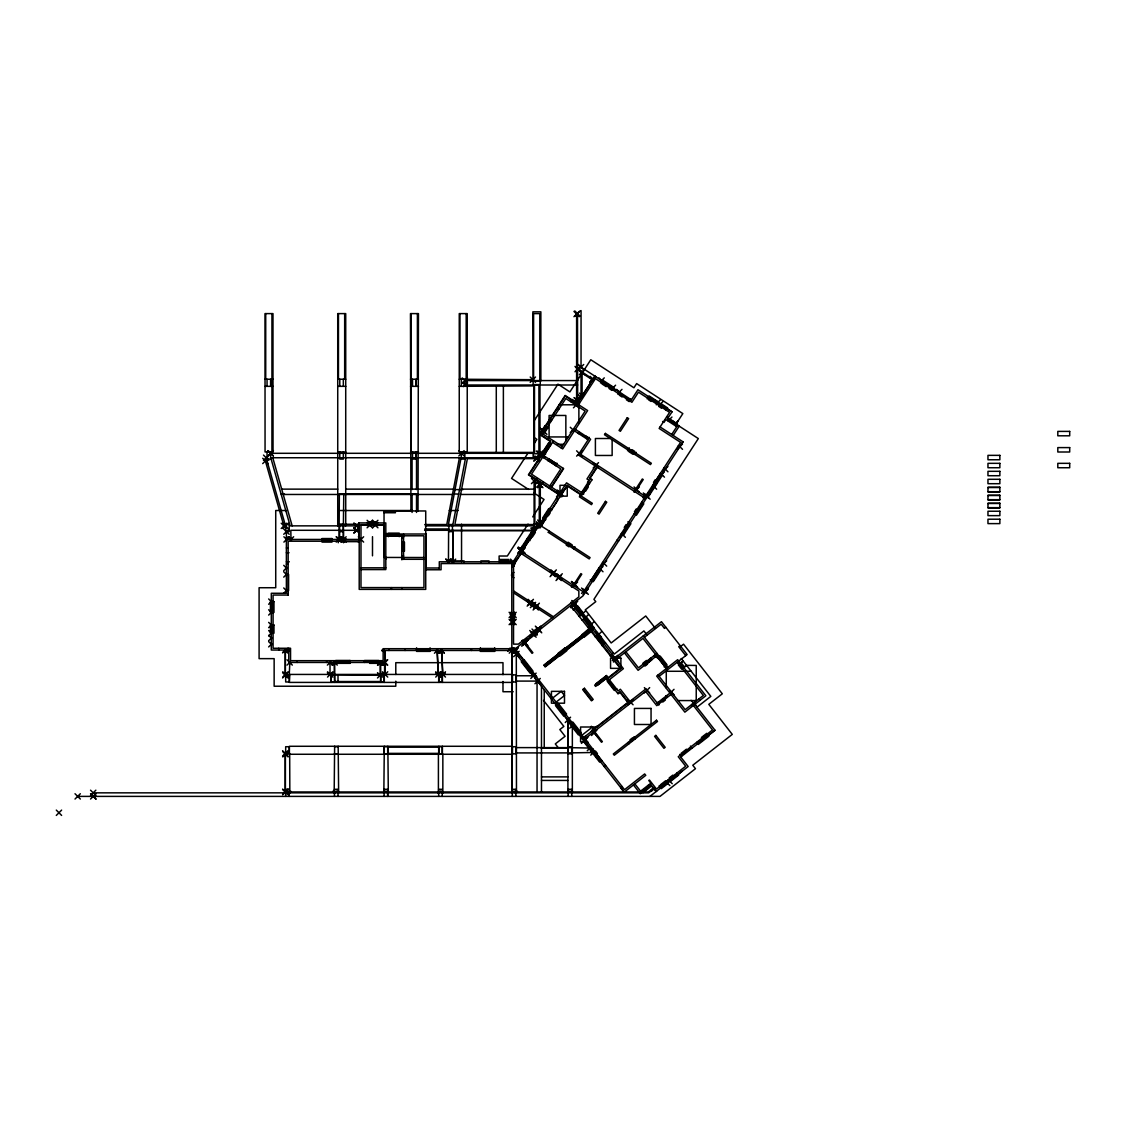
<?xml version="1.0" encoding="UTF-8"?>
<svg xmlns="http://www.w3.org/2000/svg" width="1126" height="1126" viewBox="0 0 1126 1126"><rect width="100%" height="100%" fill="white"/><g stroke="black" fill="none" stroke-linecap="round" stroke-linejoin="round"><path stroke-width="1.5" d="M265.722 379.237L265.722 313.605M271.929 451.976L271.943 313.605M338.462 379.237L338.462 313.605M344.669 379.237L344.669 313.605M411.187 451.976L411.187 313.605M417.408 379.237L417.408 313.605M459.971 379.237L459.985 313.605M466.192 313.605L466.192 380.574M533.935 529.783L533.935 523.829L540.776 523.829L540.761 525.772L537.792 523.829L513.146 561.79M385.81 559.214L385.81 557.44L423.953 557.525M345.724 525.856L345.724 313.605L337.73 313.605L337.744 525.856M410.92 511.162L410.469 313.605L418.45 313.605L418.013 511.162M343.331 530.29L343.782 494.018M459.436 457.747L446.769 524.533L424.769 524.533M448.148 525.856L461.083 457.747M452.666 525.856L465.587 457.747M383.15 650.476L383.6 648.703L383.586 650.476L381.827 650.476M548.32 532.359L549.164 531.008L539.284 524.8L539.284 484.504M529.853 603.395L530.768 601.988M556.934 408.949L559.101 408.851M534.118 420.842L557.947 384.163L569.883 391.918L590.784 359.743L633.924 387.766L636.64 383.586L682.835 413.594L676.022 424.08M527.517 453.82L511.556 478.409L528.502 489.416M534.104 443.686L536.919 439.351L534.315 437.662M543.534 431.216L546.532 426.599M582.564 372.382L584.507 369.412M562.17 446.487L542.816 433.932L565.815 398.52L585.154 411.074L561.198 447.979M570.657 401.658L572.107 399.42L579.017 403.924M543.337 452.342L546.715 447.163M541.873 456.579L550.135 443.855M576.09 405.191L594.922 376.168L577.286 403.319L565.153 395.451L539.748 434.58L550.164 441.336L528.418 474.82L558.89 494.595M542.76 457.156L551.022 444.432L548.644 442.884L542.746 451.962L545.73 453.891M560.101 492.738L531.5 474.159L553.457 440.829M577.568 406.148L595.443 378.632L631.897 402.292L638.47 392.186L669.562 412.369L659.132 428.443L680.554 442.349L583.451 591.882L521.746 551.81M544.097 458.029L545.068 456.537M547.912 460.703L549.066 458.915L556.511 463.757M600.552 382.995L602.48 380.011L613.783 387.358L611.854 390.342L609.025 388.498M555.343 465.531L556.891 463.152M555.948 465.728L556.92 464.236M578.257 433.355L579.228 431.863L578.933 433.791M549.713 485.996L560.832 468.895L541.127 456.086M551.219 486.967L563.296 468.374M551.571 487.206L563.647 468.613L543.562 455.566M528.038 524.139L507.333 556.019L499.114 556.019L499.114 561.79M532.739 516.89L544.041 499.494L534.146 493.075M587.265 439.196L587.744 438.45L587.927 439.633L589.377 437.395M617.878 394.255L619.328 392.017M535.16 527.573L520.494 550.473M521.183 549.741L535.455 527.756M520.043 552.81L538.538 524.322M529.178 540.03L520.634 553.19L578.848 591.009L578.848 596.864L518.368 644.128L513.54 644.128L513.526 561.79L439.295 561.79L439.295 568.531M531.725 536.117L536.652 528.53M543.436 518.087L549.333 509.008M513.54 564.436L566.533 482.843L583.803 493.962M513.526 565.252L520.902 553.908M530.388 539.298L532.232 536.469M535.399 532.415L532.612 536.708L529.642 534.766M538.172 528.136L540.03 525.279M544.322 518.664L550.22 509.585M522.267 554.259L523.238 552.767M542.901 519.227L544.759 520.423L540.17 527.503L567.054 485.306L582.043 495.032L592.037 479.634L590.024 478.325L597.216 467.248M552.922 507.854L557.694 500.507M559.58 497.608L567.18 485.911L579.932 494.201M548.334 515.736L550.023 513.146M655.431 628.392L645.733 615.978L611.165 642.974L585.281 609.842L595.767 601.65L593.937 599.328L698.331 438.577L667.605 418.619L672.025 411.849L637.949 389.723L631.362 399.843L630.63 399.364L629.181 401.588L626.352 399.758M595.851 465.291L586.956 478.986L589.348 480.535L581.523 492.583M596.864 467.009L589.419 478.466L591.797 480.014M588.968 480.281L587.519 482.519L589.377 483.73M582.311 492.991L588.588 483.321L589.489 483.899M583.198 493.568L584.999 490.809M585.59 491.189L588.279 487.051M647.211 398.914L649.139 395.944L658.217 401.827L656.289 404.811M627.52 450.738L629.35 447.923M659.301 405.712L660.751 403.474L667.591 407.922L666.142 410.145M552.725 574.035L553.696 572.557M573.584 548.77L574.936 546.687M634.839 454.44L636.19 452.356M558.679 577.905L559.65 576.413M668.323 421.194L669.773 418.971L677.373 423.897L675.924 426.121M573.303 585.281L580.889 573.598L581.776 574.19L574.19 585.858M635.275 489.838L642.327 478.986L643.227 479.563L636.176 490.415M671.701 434.495L676.768 426.684L665.832 419.576L664.002 422.405L662.595 421.49M673.179 435.452L679.231 426.163L667.619 418.619L668.394 417.422M642.974 496.96L643.945 495.468M624.254 527.418L626.084 524.589M634.402 511.795L636.232 508.966M653.488 482.407L655.219 479.732M591.192 580.298L599.018 568.25M660.455 473.624L652.63 485.672L654.713 487.023M591.783 580.678L599.609 568.63M622.073 534.034L629.42 522.731M634.965 514.174L642.313 502.872M652.461 487.234L661.061 474.004M592.375 581.072L600.2 569.01M647.323 496.453L661.652 474.398M660.089 426.951L683.003 441.828L582.944 595.921L514.779 649.181L624.536 789.678L644.663 773.942L645.761 775.335L624.226 792.155L513.526 650.476L384.923 650.476L385.092 674.432M592.67 581.255L600.496 569.207M647.619 496.636L661.426 474.243M587.8 482.913L588.152 483.983M628.871 448.655L628.041 449.921M683.003 441.828L679.851 446.67L678.373 445.699M542.816 433.932L544.28 431.694L542.408 430.484M263.484 460.407L273.266 450.653M268.115 455.974L273.435 450.653M262.71 463.602L268.03 458.282M281.19 528.53L286.511 523.21M282.865 528.53L288.2 523.21M283.724 534.287L289.213 528.967M283.893 542.099L289.213 536.778M290.283 539.973L293.647 536.778M462.195 383.234L467.515 377.914M463.265 386.612L467.515 382.347M283.724 570.657L286.919 567.462M283.724 577.131L286.919 573.936M56.3 815.421L61.62 810.101M268.65 604.268L271.845 601.087M75.02 799.052L80.34 793.731M283.724 593.275L286.919 590.08M336.238 542.099L341.727 536.778M353.888 528.53L359.363 523.21M340.84 542.099L346.161 536.778M268.65 615.092L271.845 611.897M343.05 542.183L346.245 538.988M90.53 795.505L95.851 790.185M353.888 532.964L359.208 527.644M354.043 532.964L359.363 527.644M90.53 799.052L96.034 793.731M573.95 316.716L579.271 311.395M574.837 316.265L580.157 310.945M367.104 525.603L372.425 520.282M367.104 527.812L372.425 522.492M268.65 627.689L271.845 624.494M374.733 523.463L377.928 520.282M358.307 542.099L363.642 536.778M372.593 527.812L377.928 522.492M268.65 635.852L271.845 632.657M268.65 640.722L271.845 637.541M530.205 382.347L535.526 377.027M458.817 455.974L464.137 450.653M268.65 646.943L271.845 643.748M282.584 652.7L285.779 649.505M282.753 652.7L285.948 649.505M287.186 652.7L289.312 650.575M575.006 371.749L580.326 366.429M578.384 369.821L583.704 364.5M287.017 665.114L290.212 661.933M579.44 374.634L584.774 369.314M282.753 677.092L288.073 671.772M282.584 677.979L287.904 672.658M590.137 381.686L595.471 376.365M590.32 381.813L595.654 376.492M589.855 382.558L595.175 377.238M539.748 433.144L542.943 429.949M575.02 401.841L579.271 397.577M579.44 398.435L583.704 394.17M575.006 403.474L580.326 398.154M578.384 400.194L583.718 394.874M573.43 407.837L578.75 402.517M601.087 381.052L604.282 377.857M327.356 665.114L330.72 661.933M538.383 454.285L540.522 452.159M537.313 456.41L542.633 451.09M534.217 460.407L538.481 456.143M533.808 461.294L539.129 455.974M331.959 665.114L335.154 661.933M612.403 388.4L615.584 385.205M570.277 432.567L574.541 428.302M327.525 677.092L332.846 671.772M330.551 674.784L332.691 672.658M447.909 562.324L451.104 559.129M448.078 562.324L451.273 559.129M618.793 392.552L621.988 389.357M452.342 562.324L455.706 559.129M531.43 483.687L536.75 478.367M536.623 487.164L540.874 482.913M537.637 487.727L542.957 482.407M576.611 456.129L581.931 450.808M382.178 651.011L384.304 648.886M282.584 756.039L287.904 750.718M282.753 756.925L288.073 751.605M377.491 665.114L379.617 662.989M377.998 665.114L382.263 660.863M381.925 665.114L387.245 659.794M382.432 665.114L387.752 659.794M557.44 495.412L562.761 490.077M556.483 496.89L561.804 491.569M377.491 677.979L382.812 672.658M382.432 677.092L387.752 671.772M657.204 403.108L660.385 399.913M532.19 528.53L534.315 526.391M593.191 467.952L598.511 462.631M537.637 525.335L542.957 520.015M536.609 527.461L541.944 522.14M530.81 533.4L532.936 531.275M659.737 404.755L662.933 401.56M539.27 527.784L542.465 524.589M518.354 552.303L521.563 549.108M517.819 553.133L522.098 548.869M519.86 553.274L525.18 547.954M511.542 563.38L515.807 559.129M282.584 794.618L287.904 789.298M282.753 794.618L288.073 789.298M511.936 566.857L515.131 563.662M288.706 793.38L290.832 791.254M511.851 574.556L513.977 572.43M434.425 653.249L437.789 650.054M668.76 420.237L671.955 417.042M438.858 653.038L442.054 649.843L439.013 653.038M435.72 677.092L441.054 671.772M438.802 674.784L440.928 672.658M440.167 677.092L445.488 671.772M443.236 674.784L445.361 672.658M511.851 614.388L513.991 612.262M551.036 575.217L556.357 569.897M634.065 492.231L639.385 486.911M509.107 617.583L514.427 612.262M550.065 576.709L555.385 571.389M677.205 449.33L682.525 444.01M333.929 793.38L336.069 791.254M510.88 617.583L516.201 612.262M510.106 619.793L515.426 614.472M528.122 604.648L533.442 599.328M527.151 606.126L532.471 600.805M509.107 624.677L514.427 619.356M662.623 471.794L667.943 466.474M510.88 624.677L516.201 619.356M556.99 579.074L562.31 573.753M661.272 475.017L664.467 471.822M556.019 580.566L561.339 575.245M530.332 607.66L535.652 602.34M653.432 487.079L656.627 483.884M643.326 498.241L648.646 492.921M534.062 608.504L539.382 603.184M533.105 609.996L538.425 604.676M644.818 499.212L650.138 493.892M620.046 537.327L625.38 532.007M571.361 586.829L576.737 581.438M507.685 651.377L510.965 648.182M572.247 587.406L577.624 582.015M509.205 653.15L514.695 647.83M511.542 653.981L516.862 648.66M529.755 635.81L535.075 630.49M511.584 654.051L518.256 647.563L512.992 652.967M531.993 634.346L537.313 629.026M535.343 631.447L540.663 626.126M601.368 566.125L606.689 560.804M521.69 646.169L527.798 640.117M522.52 645.508L527.855 640.187M530.853 637.203L536.173 631.883M536.426 632.84L541.761 627.52M599.82 569.643L603.015 566.448M513.639 656.683L519.128 651.349M581.523 593.43L586.885 588.025M383.614 793.38L385.739 791.254M583.001 594.387L588.377 588.997M571.755 605.802L577.089 600.482M570.91 607.59L576.231 602.269M570.966 607.66L576.287 602.34M572.36 606.576L577.694 601.256M573.134 609.898L576.329 606.703M582.198 614.303L585.393 611.108M585.056 617.963L588.251 614.782M530.796 678.429L536.117 673.109M590.629 625.099L593.824 621.904M534.949 683.749L540.269 678.429M438.155 793.38L440.28 791.254M598.3 634.923L601.495 631.728M612.361 660.638L617.681 655.318M613.459 662.046L618.779 656.725M565.252 722.526L570.572 717.206M569.686 728.198L571.811 726.073M511.781 793.38L513.906 791.254M515.328 793.38L517.453 791.254M657.683 658.414L659.808 656.289M591.291 731.576L596.611 726.256M581.41 743.413L586.73 738.093M582.804 742.33L588.124 737.009M591.502 735.517L596.836 730.197M627.759 704.777L633.079 699.457M644.339 692.94L649.674 687.62M587.265 750.718L589.391 748.593M590.742 755.152L592.867 753.027M567.659 793.38L569.784 791.254M670.829 692.518L674.01 689.323M691.04 705.65L696.361 700.33M650.758 790.705L653.953 787.51M651.307 791.395L654.487 788.2M664.537 785.568L667.732 782.373M666.916 783.71L672.236 778.39M591.488 627.858L544.069 665.353M592.572 629.251L545.054 666.606M679.808 754.378L681.441 756.475L680.737 757.01L688.169 766.524L649.927 796.392M556.188 705.073L558.285 703.426L566.589 714.053L563.788 716.235L555.498 705.622L557.595 703.975M680.385 663.2L683.172 661.018L678.992 664.284L677.331 662.187L659.118 676.318M696.234 701.005L696.234 665.452L686.55 665.339L683.074 668.07L679.682 663.749M532.992 631.573L536.342 628.955M524.181 640.708L526.687 638.752M529.206 636.781L537.44 630.349M524.026 643.087L539.65 630.884L538.003 628.772L535.751 631.658L539.101 630.18M573.655 609.363L577.849 606.084L583.423 613.22L579.214 616.499M582.086 620.159L586.294 616.893L591.868 624.015L587.659 627.295M558.552 653.643L543.872 665.114L545.237 666.859L559.918 655.388M564.97 648.618L582.311 635.078M559.186 654.445L565.618 649.42M559.298 654.586L565.731 649.561M593.979 628.167L591.882 629.8L583.493 619.075M566.336 650.364L583.676 636.823M534.934 677.88L536.68 676.515L532.19 671.476M595.344 637.119L598.821 634.388M602.002 645.648L605.492 642.918M551.43 698.993L561.212 691.35L564.492 695.544L554.71 703.187M609.912 655.782L613.403 653.052M612.91 658.161L614.317 657.077L615.021 657.978L661.469 621.693L687.127 654.544L678.739 661.103M616.119 659.386L642.988 638.386L666.465 668.436M644.382 637.288L661.159 624.184L664.439 628.378L665.832 627.281M642.946 663.186L646.437 660.455M656.951 653.361L638.428 667.845L625.859 651.757M643.593 664.016L650.589 658.555M651.025 659.118L644.044 664.579L645.128 665.973L647.464 664.157M644.48 665.142L651.461 659.681M656.641 655.853L638.118 670.322L624.466 652.855M644.691 665.424L651.687 659.963M572.163 722.639L570.066 724.285L578.37 734.898L581.171 732.716L572.867 722.09L570.769 723.737M616.837 688.633L614.346 690.477L607.252 681.385L623.382 668.675L572.754 603.888M658.091 657.992L660.315 656.247L666.986 664.776L664.185 666.958M617.836 693.489L620.074 691.744L628.477 702.511M680.146 645.606L678.739 646.69L685.734 655.642M679.865 647.056L683.538 644.185L722.301 693.799L708.803 704.341L732.28 734.391L692.786 765.244L695.474 768.678L660.005 796.392L77.68 796.392M658.077 674.995L656.683 676.079L684.861 712.153L705.833 695.769L677.655 659.695L658.077 674.995L685.171 709.661L703.342 695.46L677.331 662.187M580.566 736.277L592.445 727.002L593.951 728.916L627.844 702.427L619.99 692.363L618.09 693.841L606.168 678.57L597.427 685.396L596.062 683.651L606.548 675.459L608.265 677.655L620.257 668.295L570.643 605.521M583.747 737.46L645.916 688.887L658.907 705.073M584.774 740.204L583.367 741.302L599.567 762.02L601.664 760.388M686.55 665.339L681.666 669.168L678.288 664.833M590.714 750.704L592.952 748.959M657.049 703.145L657.894 702.483L659.245 704.243L657.894 702.483L657.063 703.145L671.349 691.983M657.809 703.68L666.902 696.586L666.353 695.882M671.04 694.46L656.754 705.636L645.606 691.378L583.437 739.951L600.397 761.373M662.806 702.033L665.396 700.006M630.011 739.81L632.587 737.797M628.421 743.076L634.853 738.051M628.533 743.216L634.965 738.192M604.198 766.51L605.591 765.413M696.966 707.184L710.816 696.375L681.202 658.499M622.087 786.525L620.679 787.623L624.071 791.958M681.131 753.336L686.452 749.184M701.399 737.502L706.72 733.35L707.804 734.743L697.177 743.047M680.892 755.771L691.519 747.467M694.784 704.397L693.7 703.004L714.996 730.253L680.737 757.01L681.441 756.475M644.311 789.41L646.69 787.553M642.383 791.831L649.505 786.258M656.162 791.536L651.18 785.174L640.286 793.689L633.445 784.949M642.594 792.113L649.73 786.539M653.418 788.031L648.393 791.958L289.678 791.958M653.967 788.735L648.703 792.845L93.191 792.845M660.413 784.822L665.565 780.811L667.746 783.597L661.314 788.622L659.132 785.835M669.154 777.996L672.813 775.138M660.23 787.229L666.662 782.204M669.027 780.346L677.556 773.689M669.688 781.191L676.993 775.476M607.956 680.836L608.645 680.301L615.753 689.379M708.338 735.447L714.996 730.253M668.112 779.938L670.125 781.74L678.654 775.082L677.007 772.985M678.091 774.378L682.328 771.085M649.603 786.398L651.194 785.174M467.234 451.976L459.253 451.976L459.253 313.605L467.234 313.605L467.234 451.976L465.024 452.413L533.766 452.413L533.766 385.894L459.253 386.345M516.468 752.928L568.18 752.9M567.912 752.928L593.402 752.492M288.157 593.275L288.157 595.049L273.083 595.049L273.083 648.266L290.55 648.266L290.55 660.68L383.15 660.68L383.15 648.703L511.767 648.703M532.88 381.01L540.86 381.01L540.86 311.832L532.865 311.832L533.147 384.571L540.255 384.571L540.255 381.01M289.396 674.432L512.471 674.432L512.471 682.412L289.396 682.412L289.832 674.432M289.227 675.318L289.832 662.243M289.678 753.378L289.832 791.958M265.004 379.237L272.985 379.237L273.041 451.976L265.06 451.976L265.004 313.605L272.985 313.605L272.985 379.237M337.744 379.237L345.724 379.237M410.469 379.237L418.45 379.237M459.253 379.237L532.88 379.687M464.855 380.574L577.666 380.574M464.855 385.008L577.666 385.008M265.06 386.345L273.041 386.345M337.786 386.345L345.781 386.345M410.526 386.345L418.506 386.345M559.101 404.797L576.259 404.797M552.05 419.716L550.417 419.716L550.417 422.25M549.108 436.944L568.363 436.944M610.292 438.507L595.401 438.507L595.401 455.467L612.136 455.467L612.136 439.703M557.229 444.291L563.577 444.291M337.786 451.976L345.781 451.976M410.526 451.976L418.506 451.976M270.606 453.299L534.484 453.299L534.484 385.008M536.877 457.747L270.761 457.747L290.142 525.856L356.703 525.856M536.469 458.634L467.389 458.634L454.89 524.533L534.09 524.533L534.09 481.027M416.071 453.299L416.071 459.07L412.51 459.07L412.51 451.976M564.942 485.306L560.002 485.306L560.002 492.667M987.966 487.502L999.86 487.502M281.697 489.134L337.744 489.134M345.724 489.134L453.482 489.134M461.604 489.134L534.09 489.134M455.031 489.585L463.039 489.585M987.966 491.696L999.86 491.696M281.078 494.018L284.512 494.018M454.2 494.018L458.704 494.018M283.217 494.469L452.469 494.469M460.59 494.469L534.09 494.469M987.966 495.496L999.86 495.496M987.966 499.677L999.86 499.677M987.966 503.477L999.86 503.477M987.966 507.657L999.86 507.657M286.243 510.514L275.729 510.514L275.729 587.73L259.093 587.73L259.093 658.64L274.139 658.64L274.139 686.227L395.789 686.227L395.789 681.188M338.842 510.514L412.468 510.514M449.288 510.514L458.043 510.514M384.036 512.738L395.395 512.738L395.395 510.965M369.764 523.815L375.268 523.815M358.758 524.266L339.602 524.266L339.602 539.438M339.785 524.533L343.331 524.533L343.331 539.438M360.967 525.152L369.75 525.152M374.156 525.152L384.036 525.152L384.036 557.44L385.81 557.44M425.304 525.856L534.85 525.856M424.755 528.967L448.612 528.967L448.444 561.79M356.703 530.304L290.818 530.29L290.987 539.438M424.586 530.29L533.597 530.29M533.471 530.74L453.046 530.74L453.046 561.79M339.785 531.627L343.331 531.627M386.246 533.583L387.668 533.583L387.668 535.793M425.727 533.583L426.163 567.997M385.81 534.02L425.727 534.02M388.386 534.906L403.558 534.906M388.386 535.624L403.558 535.624M385.81 535.793L423.953 535.793L423.953 587.589L360.982 587.589L360.982 524.702L384.036 524.702L384.036 567.814M388.386 535.976L403.558 535.976M401.785 537.566L403.558 537.566M286.37 539.438L359.208 539.438M322.036 540.325L331.973 540.325M359.208 541.212L288.157 541.212L288.157 595.049M343.585 541.648L358.758 541.648M402.672 542.225L404.445 542.225L404.445 551.093L402.672 551.093M286.384 547.954L288.157 547.954M286.37 552.739L289.03 552.739M423.953 559.298L401.785 559.298L403.544 559.298L403.558 534.02M508.98 559.481L499.93 559.481L499.93 562.676M499.93 560.903L510.345 560.903L510.345 562.676M499.93 561.607L508.98 561.607L499.93 561.958M286.37 561.79L289.326 561.79M511.767 563.563L441.068 563.563L441.068 569.77L425.727 569.77M286.384 564.084L288.157 564.084M360.967 567.814L385.81 567.814M425.727 567.997L439.295 567.997M360.982 569.587L385.81 569.587L385.81 522.928L358.758 522.928L358.758 539.438M286.37 574.471L288.594 574.471L288.594 590.615L286.37 590.615M511.317 575.09L513.526 575.09M511.317 614.909L514.427 614.909M511.584 622.002L514.427 622.002M480.366 648.534L494.736 648.534M416.592 649.589L430.076 649.589M480.366 649.589L494.736 649.589M288.777 650.04L271.296 650.04L271.31 593.275L286.384 593.275L286.384 531.627M480.366 650.307L494.736 650.307M480.366 650.659L494.736 650.659M335.703 661.567L350.073 661.567M364.528 661.567L369.258 661.567M381.742 661.567L369.666 661.567L369.666 663.341L381.742 663.341L381.742 660.68M678.26 661.722L679.231 661.722M335.703 662.285L350.073 662.285M369.666 662.285L378.716 662.285M335.703 662.637L350.073 662.637M369.666 662.637L378.716 662.637M691.195 671.279L666.268 671.279L666.268 687.887M380.729 675.318L330.917 674.882L330.917 681.976L334.464 681.976M512.302 674.882L515.863 674.882L515.849 681.976L512.302 681.976M516.468 675.769L533.457 675.769M516.468 681.089L537.609 681.089M334.464 681.526L380.729 681.526M513.231 691.73L502.984 691.73L502.984 681.469M678.063 700.569L696.248 700.569M596.808 727.002L580.566 727.002L580.566 741.865L584.929 741.865M334.633 746.271L289.396 746.285L289.396 754.265L512.471 754.265L512.471 746.285L334.633 746.271L334.183 791.958M334.464 746.721L338.011 746.721M512.302 746.721L515.863 746.721L515.849 753.815L512.302 753.815M387.682 747.171L438.69 747.171M516.468 747.608L568.18 747.636M541.282 748.058L568.194 748.058M589.94 748.058L567.912 747.608M568.194 752.492L567.743 719.866M387.682 753.378L438.239 753.378M511.866 753.378L511.866 791.958M334.464 753.815L338.011 753.815M541.479 776.884L567.912 776.884M541.479 780.431L567.912 780.431M401.785 555.737L403.558 555.751M547.278 427.078L545.406 425.881M667.099 408.668L672.025 411.849M630.63 399.364L631.376 399.843L581.044 367.16L581.058 310.579M582.001 491.837L582.747 492.315M622.228 534.132L621.327 533.555L623.565 535.005L630.898 523.703L627.928 521.76M650.054 397.379L652.644 399.054M655.233 400.743L657.837 402.432M648.182 397.422L657.246 403.319M659.78 404.966L666.62 409.414M648.506 399.758L651.095 401.447M658.823 406.458L661.553 408.231M669.393 419.562L676.979 424.488M670.083 421.279L672.602 422.912M601.509 381.503L612.825 388.85M618.85 392.763L630.152 400.11M601.96 383.91L606.196 386.668M619.286 395.17L622.115 396.999M577.497 369.089L592.994 379.152M592.515 379.898L581.044 372.453L581.044 397.534M578.018 402.207L579.51 403.178M571.135 400.912L578.06 405.402M663.791 468.163L665.283 469.134M632.08 449.696L634.825 451.47M628.477 449.26L635.317 453.694M628.378 449.401L635.233 453.848M628.885 451.639L632.995 454.299M660.16 473.427L662.538 474.975L648.224 497.03L646.732 496.059M586.224 436.198L588.997 438M575.4 429.372L590.601 439.253L580.749 454.425L646.915 497.396M578.736 432.609L588.419 438.887M572.937 429.893L588.152 439.773L578.3 454.946L644.466 497.917M552.5 442.321L562.69 448.936L587.617 410.554L565.294 396.056L540.367 434.453L550.783 441.209L529.051 474.693L559.143 494.23M641.567 502.393L643.805 503.843L636.457 515.145L634.22 513.695M548.869 459.225L556.314 464.053M548.489 459.816L555.934 464.644M548.109 460.407L555.54 465.235M558.51 495.201L560.002 496.158L567.237 496.158L567.237 485.419M556.483 498.325L557.975 499.282M617.118 540.03L618.61 540.987M550.15 508.065L552.007 509.276M551.712 510.557L548.728 508.628L542.845 517.693L545.814 519.635M602.537 562.493L604.029 563.464M572.205 544.914L568.095 542.239L566.251 545.068L568.996 546.842M567.222 543.577L574.063 548.024M567.124 543.731L573.964 548.179M538.312 526.292L539.804 527.25M598.708 568.053L601.101 569.601L593.275 581.649L590.291 579.721M536.947 528.727L534.568 527.179L520.282 549.164L521.774 550.135M527.095 538.678L530.079 540.607M522.168 546.265L524.547 547.813M532.415 601.988L534.794 603.536M530.74 601.96L536.694 605.816L535.469 607.041M513.54 590.897L553.387 616.766M530.262 602.706L536.201 606.562M513.54 592.797L552.05 617.808M529.29 604.183L534.048 607.28M537.792 523.829L540.761 525.772M574.837 310.945L580.157 316.265M573.95 311.395L579.271 316.716M657.612 401.56L660.793 404.755M655.065 399.913L660.385 405.233M672.841 421.082L678.162 426.402M666.634 417.042L669.829 420.237M679.344 446.135L682.525 449.33M616.668 389.357L621.988 394.677M612.403 387.33L615.584 390.525M598.962 377.857L602.157 381.052M578.384 364.5L583.704 369.821M590.137 376.365L593.529 379.673M589.855 377.238L593.036 380.419M579.44 369.314L584.774 374.634M575.006 366.429L580.326 371.749M664.748 468.599L667.943 471.794M661.272 473.962L664.467 477.157M579.44 393.115L582.635 396.296M578.384 394.874L581.579 398.069M575.006 398.154L579.271 402.418M573.95 397.577L579.271 402.897M573.43 402.517L578.75 407.837M653.432 486.01L656.627 489.205M530.205 377.027L535.526 382.347M644.818 493.892L650.138 499.212M643.326 492.921L648.646 498.241M634.065 486.911L639.385 492.231M570.277 427.247L573.472 430.428M593.191 462.631L598.511 467.952M576.611 450.808L581.931 456.129M541.62 429.034L546.94 434.355M539.748 427.824L545.068 433.144M622.185 534.146L625.38 537.327M537.313 451.09L542.633 456.41M536.257 451.09L539.453 454.285M462.195 377.914L467.515 383.234M462.195 382.347L465.39 385.542M535.286 456.143L539.537 460.407M533.808 455.974L539.129 461.294M557.44 490.077L562.761 495.412M556.483 491.569L561.804 496.89M537.637 482.407L542.957 487.727M536.623 481.844L541.944 487.164M531.43 478.367L536.75 483.687M603.494 562.93L606.689 566.125M599.82 568.588L603.015 571.769M537.637 520.015L541.902 524.266M538.749 524.266L536.623 522.14L540.874 526.391M537.13 524.589L540.325 527.784M458.817 450.653L464.137 455.974M532.049 527.644L534.188 529.769M530.81 528.08L532.936 530.205M655.543 655.219L658.738 658.414M583.057 588.997L588.321 594.387M581.565 588.025L586.843 593.43M691.04 700.33L696.361 705.65M572.304 582.015L577.624 587.336M577.568 587.406L571.403 581.438L576.681 586.829M556.99 573.753L562.31 579.074M551.036 569.897L556.357 575.217M556.019 575.245L561.339 580.566M669.759 690.379L674.01 694.643M550.065 571.389L555.385 576.709M519.86 547.954L525.18 553.274M518.354 546.983L521.563 550.178M571.769 600.482L577.694 606.576M580.073 611.108L585.393 616.429M570.91 602.269L576.287 607.66M582.93 614.782L588.251 620.102M590.629 624.029L593.824 627.224M596.175 631.728L601.495 637.049M570.995 606.703L574.19 609.898M612.361 655.318L617.681 660.638M613.459 656.725L618.779 662.046M644.339 687.62L649.674 692.94M510.486 559.129L514.92 563.563M511.936 563.662L514.061 565.787M511.851 564.098L513.991 566.223M511.851 575.625L513.991 577.751M534.062 603.184L539.382 608.504M528.122 599.328L533.442 604.648M533.105 604.676L538.425 609.996M627.759 699.457L633.079 704.777M530.332 602.34L535.652 607.66M527.151 600.805L532.471 606.126M535.343 626.126L540.663 631.447M536.44 627.52L541.761 632.84M531.993 629.026L537.313 634.346M534.808 633.206L536.947 635.331M529.755 630.49L535.075 635.81M530.853 631.883L536.173 637.203M510.88 612.262L516.201 617.583M509.107 612.262L514.427 617.583M510.106 614.472L515.426 619.793M510.88 619.356L516.201 624.677M450.217 559.129L453.581 562.324M509.107 619.356L514.427 624.677M669.055 780.515L672.236 783.71M445.952 559.129L449.147 562.324M445.783 559.129L448.978 562.324M666.676 782.373L669.871 785.568M522.478 640.117L527.855 645.508M521.634 640.778L527.01 646.169M512.935 647.563L518.312 652.967M650.758 785.385L656.627 791.395M591.291 726.256L595.541 730.521M592.656 728.015L594.781 730.141M511.542 648.66L516.862 653.981M511.584 648.731L516.918 654.051M513.639 651.349L519.128 656.683M509.811 648.182L514.695 653.15M511.331 649.955L514.526 653.15M591.502 730.197L596.836 735.517M530.796 673.109L535.047 677.359M534.949 678.429L540.269 683.749M372.593 520.282L377.928 525.603M372.593 522.492L377.928 527.812M565.252 717.206L570.572 722.526M367.104 520.282L370.299 523.463M569.686 722.878L571.811 725.017M582.804 737.009L588.124 742.33M367.104 522.492L372.425 527.812M581.41 738.093L586.73 743.413M354.043 523.21L359.363 528.53M353.888 523.21L359.208 528.53M354.043 527.644L359.363 532.964M353.888 527.644L359.208 532.964M358.307 536.778L363.642 542.099M268.115 450.653L273.435 455.974M267.946 450.653L273.266 455.974M263.484 455.087L268.804 460.407M262.71 458.282L268.03 463.602M340.671 536.778L346.161 542.099M340.925 538.988L344.12 542.183M336.407 536.778L341.727 542.099M336.238 536.778L339.433 539.973M441.153 649.843L444.334 653.038M440.984 649.843L444.179 653.038M436.719 650.054L439.914 653.249M436.55 650.054L439.745 653.249M570.136 791.254L572.275 793.38M440.167 671.772L445.488 677.092M440.041 672.658L442.18 674.784M435.72 671.772L441.054 677.092M435.607 672.658L437.733 674.784M282.865 523.21L288.2 528.53M281.19 523.21L286.511 528.53M283.724 528.967L289.213 534.287M288.326 536.778L291.521 539.973M288.157 536.778L291.353 539.973M283.893 536.778L287.088 539.973M382.178 649.955L385.374 653.15M514.258 791.254L516.384 793.38M384.571 661.933L387.752 665.114M384.05 661.933L387.245 665.114M283.724 565.336L286.919 568.531M379.068 660.863L383.319 665.114M378.547 660.863L382.812 665.114M283.724 571.811L286.919 575.006M382.432 671.772L387.752 677.092M377.491 672.658L380.687 675.853M283.724 587.955L286.919 591.15M334.084 661.933L337.279 665.114M268.65 598.948L271.845 602.143M329.496 661.933L332.846 665.114M268.65 609.771L271.845 612.966M327.525 671.772L332.846 677.092M327.356 672.658L329.496 674.784M440.646 791.254L442.771 793.38M268.65 622.368L271.845 625.563M268.65 630.532L271.845 633.727M284.878 649.505L288.073 652.7M284.709 649.505L287.904 652.7M268.65 635.402L271.845 638.597M268.65 641.623L271.845 644.804M287.017 659.794L292.338 665.114M282.753 671.772L288.073 677.092M282.584 672.658L287.904 677.979M386.091 791.254L388.217 793.38M336.421 791.254L338.546 793.38M332.874 791.254L334.999 793.38M282.584 750.718L287.904 756.039M282.753 751.605L288.073 756.925M286.567 790.185L289.762 793.38M282.753 789.298L288.073 794.618M282.584 789.298L286.834 793.563M90.53 790.185L95.851 795.505M90.713 793.731L96.034 799.052M90.53 793.731L95.865 799.052M75.02 793.731L80.34 799.052M56.3 810.101L61.62 815.421M651.518 659.752L650.378 658.274M609.349 679.752L618.146 690.998L620.37 689.253L630.419 702.117M525.138 642.777L524.322 641.721L532.894 652.7L532.049 653.361L523.477 642.383M574.429 603.142L614.233 654.093L643.903 630.912L647.098 635.022M558.749 653.882L559.735 655.149M638.935 791.958L639.624 792.845M584.844 738.853L585.464 739.655M681.089 662.651L684.467 666.986M698.796 699.007L699.893 700.414M662.623 660.343L665.466 663.988M643.298 635.894L667.873 667.352M658.921 657.345L665.579 665.86M656.247 653.91L659.357 657.894M655.402 654.572L664.748 666.522M666.254 668.605L667.352 669.998M654.853 655.008L656.922 657.668M692.293 704.088L712.505 729.958L678.26 756.714L685.678 766.215L656.458 789.044L649.42 780.022L648.787 780.515L650.87 783.175L640.595 791.198L634.853 783.865M654.15 655.557L655.248 656.951M707.255 734.053L708.901 736.151L698.275 744.441L696.642 742.344M643.495 663.876L644.579 665.283M690.97 746.777L692.068 748.171M690.435 746.074L691.589 747.551M577.3 606.52L582.86 613.656M585.731 617.33L591.305 624.451M577.019 606.745L582.592 613.881M585.45 617.541L591.023 624.677M576.456 607.181L582.029 614.317M584.901 617.977L593.275 628.716M598.131 634.923L604.803 643.453M575.893 607.618L581.466 614.754M584.338 618.413L589.897 625.549M598.525 636.584L604.24 643.889M575.062 608.279L580.636 615.401M596.738 636.021L603.395 644.551M590.08 628.955L620.89 668.365L606.801 679.372L614.909 690.041M596.85 637.893L599.708 641.553M633.882 736.784L635.402 738.74M627.984 742.513L628.97 743.765M583.226 689.239L591.952 700.428M531.866 632.446L534.048 635.247M648.52 785.005L650.166 787.102L643.03 792.676L641.398 790.579M594.373 731.407L602.354 741.612L601.509 742.259L593.543 732.055M585.14 736.362L586.238 737.769M595.471 751.028L597.442 753.547M515.117 648.914L523.703 659.878M523.21 660.258L532.063 671.589M592.67 749.17L601.523 760.5M522.647 660.695L531.5 672.025M556.891 704.524L565.196 715.151M571.473 723.188L579.777 733.814M592.107 749.606L600.96 760.937M522.098 661.131L530.937 672.461M521.817 661.356L530.656 672.672M583.93 740.866L600.116 761.584M543.492 700.358L563.859 726.425L559.833 729.564L565.083 736.277L555.301 743.92L558.369 747.847M272.774 457.747L292.155 525.856M266.144 457.747L285.525 525.856M265.37 460.928L283.851 525.856M441.673 650.378L442.828 674.432M441.519 650.378L442.701 675.318M437.254 650.589L438.38 674.432M437.085 650.589L438.267 675.318M384.923 650.701L384.923 662.454L288.763 662.454L288.777 648.266M334.619 674.432L334.633 682.412L334.464 662.454L334.464 674.882M582.1 371.974L582.1 395.761M578.877 407.007L578.877 423.46M577.497 313.605L577.666 400.814M576.611 314.055L576.611 400.237M572.346 725.538L572.346 791.958M571.726 796.392L571.726 789.298L568.18 789.298L568.18 796.392M567.912 719.866L567.912 791.958M565.857 440.787L565.857 415.466L549.094 415.466L549.094 420.181M549.094 421.532L549.094 438.014M544.238 689.774L544.238 748.058M541.479 791.958L541.479 686.03L537.046 680.357L537.046 791.958M540.297 485.067L540.297 522.661M539.973 385.008L539.973 453.75M539.804 380.574L539.804 313.605L533.597 313.605L533.597 380.574M538.918 385.008L538.918 453.75M534.85 524.167L534.85 481.632L534.611 494.018M533.921 523.829L533.935 530.149M516.299 654.023L516.468 791.958M515.849 796.392L515.849 789.298L512.302 789.298L512.302 796.392M512.654 614.909L512.654 622.002M512.034 650.49L512.034 791.958M511.866 675.318L511.767 561.79M511.866 681.526L511.866 747.171M503.378 385.894L503.378 452.413M502.984 674.643L502.984 662.679L395.789 662.679L395.789 674.46M496.285 385.894L496.285 452.413M494.736 647.816L494.736 651.377L480.366 651.377L480.366 647.816M489.022 562.676L489.022 560.903L480.858 560.903L480.858 562.676M471.414 648.703L471.414 650.476M464.841 379.237L464.855 386.345M464.855 451.976L464.855 459.07L461.294 459.07L461.294 451.976M464.095 562.676L464.095 560.903L453.271 560.903L453.271 562.676M461.547 524.181L461.547 561.79M461.294 379.237L461.294 386.345M452.877 530.29L452.877 561.79M442.842 754.265L442.842 791.958M442.405 674.432L442.405 682.412M442.405 746.285L442.405 754.265M442.222 796.392L442.222 789.298L438.676 789.298L438.676 796.392M441.969 648.703L441.969 650.476M438.858 674.432L438.858 682.412M438.858 746.285L438.858 754.265M438.408 754.265L438.408 791.958M430.076 647.816L430.076 651.377L416.592 651.377L416.592 647.816M416.521 457.747L416.521 489.585M416.521 512.457L416.521 494.018L339.348 494.018L339.067 539.438M416.057 451.976L416.057 459.07M412.51 379.237L412.524 386.345M412.074 457.747L412.074 489.585M412.074 494.018L412.074 512.457M405.064 648.703L405.064 650.476M403.727 542.225L403.727 551.093M403.375 542.225L403.375 551.093M401.785 535.793L401.771 559.749M401.785 587.589L401.785 589.377M399.209 536.68L399.209 533.133L388.386 533.133L388.386 536.68M391.398 587.589L391.398 589.377M388.92 648.703L388.92 650.476M388.301 791.958L387.851 746.285M387.682 790.48L387.682 796.392L387.682 789.298L384.135 789.298L384.135 796.392M384.585 662.454L384.585 675.318M384.304 674.432L384.304 682.412M384.304 746.271L383.853 791.958M384.036 522.928L384.036 510.965L425.727 510.965L425.727 589.377L359.208 589.377L359.208 522.928M380.658 662.454L380.757 682.412M380.152 662.454L380.152 675.318M378.716 663.341L378.716 660.512L364.528 660.512L364.528 662.454M372.509 536.68L372.495 555.836M343.585 539.438L343.585 542.76M343.5 530.304L343.5 539.438M343.331 379.237L343.331 386.345M343.331 451.976L343.331 459.07L339.785 459.07L339.785 451.976M339.785 379.237L339.785 386.345M338.63 791.958L338.18 746.271M338.279 539.438L338.264 542.76M338.011 675.318L338.011 681.526M338.011 796.392L338.011 789.298L334.464 789.298L334.464 796.392M331.086 674.432L331.086 682.412M330.017 662.454L330.017 675.318M326.653 660.68L326.653 662.454M297.208 660.68L297.208 662.454M289.227 796.392L289.227 789.298L285.68 789.298L285.68 796.392M287.763 648.266L287.763 650.04M285.399 650.04L285.399 674.432M285.399 754.265L285.399 791.958M285.244 650.04L285.244 675.318M285.244 753.378L285.244 791.958M278.713 648.266L278.713 650.04M272.196 601.608L272.196 612.431M272.196 625.029L272.196 633.192M270.592 379.237L270.606 386.345M270.606 451.976L270.606 459.07L267.045 459.07L267.045 451.976M267.045 379.237L267.045 386.345M545.04 425.628L542.042 430.245L545.012 432.173L548.01 427.57L545.04 425.628M605.366 433.397L604.493 434.735L650.462 464.588L651.335 463.25L605.366 433.397M549.164 531.008L548.292 532.345L589.208 558.918L590.08 557.581L549.164 531.008M627.281 417.704L619.033 430.428L620.37 431.3L628.632 418.576L627.281 417.704M580.27 495.468L579.397 496.819L591.46 504.645L592.318 503.294L580.27 495.468M605.436 501.351L597.709 513.245L599.046 514.118L606.773 502.21L605.436 501.351M678.162 421.082L674.967 424.277L678.162 421.082M589.517 628.266L581.945 634.642L583.085 635.993L590.657 629.631L589.517 628.266M592.023 628.561L582.944 635.88L584.056 637.26L593.135 629.941L592.023 628.561M666.268 695.938L666.268 697.078L666.268 695.938M524.054 659.611L521.254 661.792L530.093 673.123L532.894 670.927L524.054 659.611M564.633 648.168L558.2 653.193L560.284 655.839L566.702 650.814L564.633 648.168M584.464 688.268L582.719 689.633L591.46 700.808L593.205 699.443L584.464 688.268M605.985 676.304L594.655 685.157L595.64 686.41L606.956 677.556L605.985 676.304M656.514 720.232L613.318 753.984L614.289 755.236L657.485 721.485L656.514 720.232M655.853 735.377L654.586 736.362L663.932 748.311L665.185 747.326L655.853 735.377M1069.7 431.399L1057.807 431.399L1057.807 435.804L1069.7 435.804L1069.7 431.399M1069.7 447.599L1057.807 447.599L1057.807 452.005L1069.7 452.005L1069.7 447.599M540.255 453.75L533.147 453.75L533.147 457.297L540.255 457.297L540.241 453.75M999.86 455.354L987.966 455.354L987.966 459.76L999.86 459.76L999.86 455.354M999.86 463.335L987.966 463.335L987.966 467.74L999.86 467.74L999.86 463.335M1069.7 463.335L1057.807 463.335L1057.807 467.74L1069.7 467.74L1069.7 463.335M999.86 471.315L987.966 471.315L987.966 475.721L999.86 475.721L999.86 471.315M999.86 479.296L987.966 479.296L987.966 483.701L999.86 483.701L999.86 479.296M999.86 487.276L987.966 487.276L987.966 491.921L999.86 491.921L999.86 487.276M999.86 495.271L987.966 495.271L987.966 499.902L999.86 499.902L999.86 495.271M999.86 503.252L987.966 503.252L987.966 507.882L999.86 507.882L999.86 503.252M999.874 511.232L987.966 511.232L987.966 515.638L999.874 515.638L999.86 511.232M999.86 519.213L987.966 519.213L987.966 523.618L999.86 523.618L999.86 519.213M375.268 522.042L369.764 522.042L369.764 525.589L375.268 525.589L375.268 522.042M289.227 524.533L285.68 524.533L285.68 531.627L289.227 531.627L289.227 524.533M452.441 524.533L448.88 524.533L448.894 531.627L452.441 531.627L452.427 524.533M331.973 538.552L322.036 538.552L322.036 542.099L331.973 542.099L331.973 538.552M273.97 601.608L270.423 601.608L270.423 612.431L273.97 612.431L273.97 601.608M273.97 625.029L270.423 625.029L270.423 633.192L273.97 633.192L273.97 625.029M620.89 658.161L610.559 658.161L610.559 668.365L620.89 668.365L620.89 658.161M350.073 660.512L335.703 660.512L335.703 663.341L350.073 663.341L350.073 660.512M289.227 674.882L285.68 674.882L285.68 681.976L289.227 681.976L289.227 674.882M384.135 674.882L380.588 674.882L380.588 681.976L384.135 681.976L384.135 674.882M442.236 674.882L438.676 674.882L438.676 681.976L442.236 681.976L442.222 674.882M564.492 691.35L551.43 691.35L551.43 703.187L564.492 703.187L564.492 691.35M651.053 708.423L634.431 708.423L634.431 724.497L651.053 724.497L651.053 708.423M289.227 746.721L285.68 746.721L285.68 753.815L289.227 753.815L289.227 746.721M387.682 746.721L384.135 746.721L384.135 753.815L387.682 753.815L387.682 746.721M442.236 746.721L438.676 746.721L438.69 753.815L442.222 753.815L442.222 746.721M571.726 746.721L568.18 746.721L568.18 753.815L571.726 753.815L571.726 746.721M522.098 552.064L517.833 547.813L522.084 552.064M583.493 636.57L582.494 635.331L583.493 636.57M416.071 386.345L416.071 379.237L416.057 386.345"/></g></svg>
